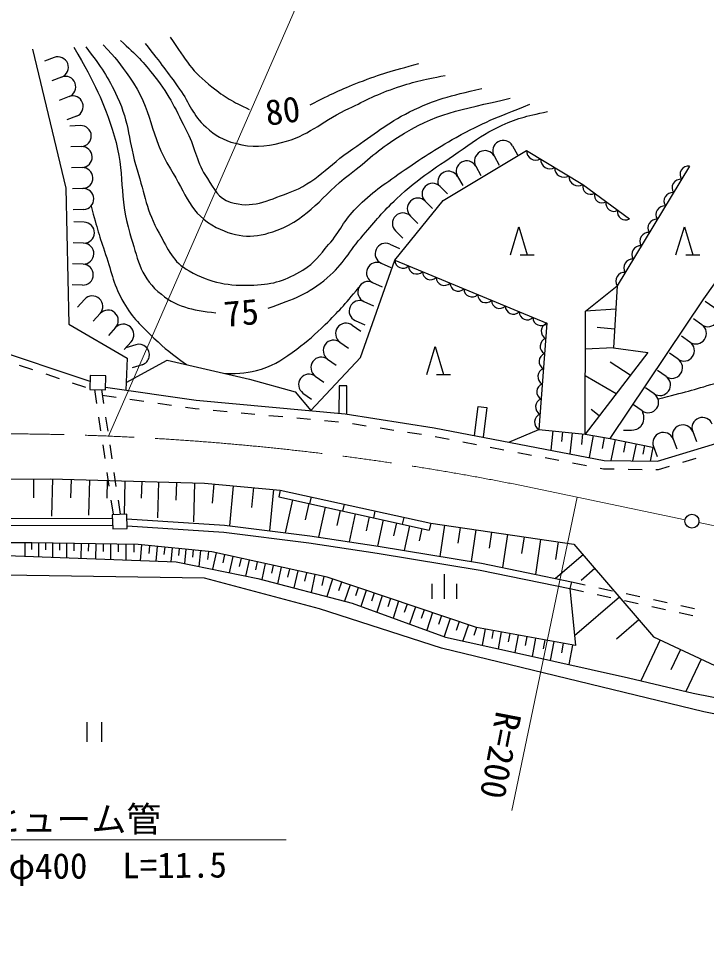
# Model space of a CAD drawing. Units: millimetres, scale not verified. Extents: x 40000 to 680000, y 20000 to 380000.
# Drawn here: x 321910 to 371105, y 250232 to 316196 of the extents above; entities that cross this region are included whole.
import ezdxf
from ezdxf.enums import TextEntityAlignment as Align

# ---------------------------------------------------------------- set-up
doc = ezdxf.new("R2010")
doc.units = ezdxf.units.MM
doc.header["$LTSCALE"] = 1000
doc.linetypes.add('CHAIN', pattern=[18.5, 12, -1.5, 3.5, -1.5])
for name, color, linetype, lineweight in [('M-BGD', 7, 'Continuous', 25), ('M-BMK', 2, 'CHAIN', 13), ('M-BMK-SRVR', 3, 'Continuous', 25), ('M-STR-HTXT', 7, 'Continuous', 13)]:
    doc.layers.add(name, color=color, linetype=linetype, lineweight=lineweight)
doc.styles.add('ＭＳ ゴシック', font='')
doc.styles.get('ＭＳ ゴシック').set_extended_font_data('MS Gothic')

msp = doc.modelspace()

# ---------------------------------------------------------------- linework, layer by layer
at = {"layer": 'M-BGD'}
for p, q in [((324461, 313407), (323760, 313140)), ((324993, 312004), (324292, 311738)), ((325526, 310602), (324825, 310336)), ((326058, 309200), (325357, 308934)), ((326341, 308528), (325592, 308499)), ((326399, 307029), (325650, 307000)), ((357224, 307093), (357592, 306439)), ((355917, 306358), (356284, 305704)), ((326457, 305530), (325707, 305501)), ((354609, 305623), (354976, 304970)), ((369883, 305639), (364720, 297075)), ((353301, 304889), (353669, 304235)), ((352051, 304185), (352581, 303654)), ((326514, 304031), (325765, 304002)), ((350990, 303124), (351520, 302594)), ((326572, 302532), (325823, 302503)), ((326608, 301621), (325858, 301640)), ((349929, 302063), (350460, 301533)), ((348869, 301003), (349399, 300472)), ((357079, 299290), (357679, 301290)), ((357679, 301290), (358279, 299290)), ((368919, 299290), (369519, 301290)), ((369519, 301290), (370119, 299290)), ((326569, 300121), (325819, 300141)), ((348470, 300046), (349153, 299736)), ((357779, 299290), (358779, 299290)), ((369619, 299290), (370619, 299290)), ((326530, 298622), (325780, 298641)), ((347851, 298679), (348534, 298370)), ((326491, 297122), (325741, 297142)), ((347232, 297313), (347915, 297004)), ((326637, 296101), (326132, 295547)), ((346613, 295947), (347296, 295637)), ((371634, 295512), (371018, 295940)), ((327746, 295090), (327240, 294536)), ((364617, 295401), (362443, 295253)), ((345771, 294255), (346378, 293815)), ((345994, 294581), (346677, 294271)), ((370778, 294280), (370162, 294708)), ((328854, 294079), (328348, 293525)), ((364529, 293968), (363288, 294093)), ((329962, 293068), (329456, 292514)), ((344890, 293041), (345498, 292601)), ((369921, 293049), (369306, 293477)), ((330300, 292851), (329585, 292627)), ((351103, 290721), (351703, 292721)), ((351703, 292721), (352303, 290721)), ((364447, 292641), (362434, 292544)), ((369065, 291817), (368449, 292245)), ((344010, 291826), (344618, 291386)), ((365648, 290666), (364222, 291616)), ((321965, 291397), (322914, 291082)), ((330749, 291420), (330033, 291196)), ((368209, 290586), (367593, 291014)), ((323863, 290767), (324812, 290451)), ((343130, 290612), (343737, 290171)), ((351803, 290721), (352803, 290721)), ((364636, 289347), (362428, 290627)), ((325761, 290136), (326710, 289821)), ((327340, 289651), (327488, 288662)), ((327847, 289641), (327995, 288652)), ((344839, 289926), (344827, 287944)), ((367352, 289354), (366737, 289782)), ((327905, 289252), (328895, 289108)), ((329884, 288964), (330874, 288820)), ((342250, 289397), (342857, 288957)), ((331863, 288676), (332853, 288533)), ((333843, 288389), (334552, 288285)), ((334552, 288285), (334834, 288260)), ((366496, 288123), (365880, 288551)), ((327635, 287673), (327783, 286684)), ((328142, 287663), (328290, 286674)), ((335830, 288168), (336825, 288077)), ((337821, 287985), (338817, 287894)), ((339813, 287802), (340809, 287711)), ((341805, 287619), (342800, 287528)), ((363416, 287757), (362863, 288232)), ((343796, 287436), (344792, 287344)), ((345783, 287215), (346771, 287062)), ((347759, 286908), (348747, 286754)), ((349736, 286600), (350724, 286446)), ((351711, 286286), (352693, 286097)), ((356981, 285885), (359116, 286802)), ((360110, 286697), (359964, 285312)), ((360803, 286624), (360730, 285931)), ((361495, 286551), (361337, 285049)), ((362246, 286472), (362167, 285721)), ((362992, 286355), (362722, 284783)), ((370114, 286636), (370381, 285936)), ((327931, 285694), (328079, 284705)), ((328438, 285685), (328586, 284696)), ((353675, 285909), (354657, 285720)), ((363778, 286220), (363643, 285433)), ((364214, 286145), (367364, 285492)), ((364562, 286073), (364251, 284571)), ((365313, 285917), (365157, 285166)), ((366064, 285761), (365812, 284549)), ((366670, 285636), (366544, 285029)), ((368712, 286101), (368980, 285400)), ((355639, 285532), (356621, 285343)), ((357603, 285155), (358585, 284966)), ((367276, 285510), (367073, 284531)), ((367311, 285565), (367579, 284864)), ((359567, 284777), (360549, 284589)), ((361531, 284400), (362513, 284212)), ((369413, 284448), (370369, 284739)), ((328227, 283716), (328374, 282727)), ((328733, 283707), (328881, 282718)), ((363495, 284023), (363729, 283978)), ((363729, 283978), (364491, 283967)), ((365491, 283953), (366491, 283939)), ((367491, 283925), (367679, 283922)), ((367679, 283922), (368456, 284158)), ((322985, 283256), (322995, 281904)), ((324338, 283262), (324264, 280601)), ((325668, 283225), (325631, 281894)), ((326998, 283188), (326929, 280660)), ((328262, 283153), (328227, 281889)), ((329526, 283118), (329460, 280721)), ((330725, 283085), (330692, 281886)), ((331923, 283052), (331852, 280481)), ((333209, 283016), (333173, 281731)), ((334494, 282981), (334417, 280196)), ((335884, 282898), (335756, 281511)), ((337271, 282770), (337006, 279903)), ((338705, 282637), (338572, 281203)), ((340138, 282504), (339864, 279546)), ((340625, 282459), (340517, 281971)), ((340625, 282459), (351386, 280085)), ((328522, 281738), (328670, 280749)), ((329029, 281729), (329177, 280740)), ((340517, 281971), (351278, 279597)), ((341494, 281755), (340976, 279408)), ((342746, 281479), (342853, 281967)), ((342668, 281496), (342409, 280322)), ((343842, 281237), (343368, 279092)), ((345103, 280959), (345211, 281447)), ((344914, 281001), (344678, 279928)), ((345987, 280764), (345545, 278759)), ((346990, 280543), (346769, 279540)), ((347316, 280471), (347424, 280959)), ((349369, 280018), (349477, 280506)), ((347992, 280322), (347579, 278448)), ((348929, 280115), (348723, 279178)), ((349866, 279908), (349475, 278136)), ((350753, 279713), (350557, 278826)), ((351386, 280085), (351278, 279597)), ((352375, 279940), (352048, 277712)), ((353489, 279776), (353326, 278662)), ((354603, 279613), (354271, 277345)), ((355737, 279447), (355571, 278313)), ((356871, 279280), (356523, 276911)), ((358055, 279106), (357882, 277922)), ((322354, 278681), (322354, 277731)), ((322854, 278681), (322854, 278206)), ((323354, 278673), (323338, 277693)), ((323854, 278665), (323846, 278175)), ((324354, 278657), (324337, 277654)), ((324855, 278649), (324847, 278148)), ((325356, 278641), (325340, 277616)), ((325869, 278633), (325861, 278120)), ((326382, 278625), (326365, 277577)), ((326906, 278617), (326897, 278092)), ((327430, 278608), (327413, 277536)), ((327966, 278600), (327957, 278064)), ((328502, 278591), (328484, 277495)), ((329050, 278582), (329041, 278034)), ((329597, 278573), (329579, 277453)), ((330157, 278564), (330149, 278004)), ((330716, 278535), (330607, 277414)), ((331277, 278480), (331222, 277919)), ((331837, 278425), (331734, 277371)), ((332364, 278374), (332313, 277846)), ((359240, 278933), (358872, 276426)), ((360493, 278749), (360309, 277496)), ((332892, 278322), (332795, 277330)), ((333389, 278273), (333341, 277777)), ((333887, 278225), (333786, 277194)), ((334402, 278174), (334352, 277659)), ((334918, 278124), (334807, 276987)), ((335487, 278069), (335431, 277500)), ((336049, 277976), (335786, 276788)), ((336643, 277844), (336512, 277250)), ((337237, 277713), (336979, 276545)), ((362279, 277824), (360309, 276129)), ((337821, 277583), (337692, 277000)), ((338405, 277454), (338151, 276307)), ((338978, 277327), (338851, 276754)), ((339551, 277200), (339299, 276058)), ((340122, 277074), (339996, 276503)), ((340693, 276947), (340431, 275762)), ((341286, 276816), (341155, 276224)), ((341879, 276685), (341606, 275455)), ((342493, 276549), (342357, 275934)), ((343108, 276413), (342826, 275137)), ((352368, 274689), (352368, 276439)), ((363127, 276840), (362142, 275992)), ((343746, 276272), (343605, 275634)), ((344373, 276088), (343955, 274842)), ((344995, 275879), (344787, 275256)), ((351493, 274689), (351493, 275739)), ((353243, 274689), (353243, 275739)), ((361440, 275897), (361339, 275407)), ((361440, 275897), (362417, 275685)), ((345618, 275670), (345229, 274509)), ((346199, 275475), (346004, 274895)), ((346779, 275281), (346397, 274139)), ((347350, 275089), (347159, 274519)), ((361339, 275407), (362316, 275195)), ((363395, 275473), (364372, 275260)), ((347921, 274898), (347529, 273728)), ((348506, 274702), (348310, 274117)), ((349091, 274506), (348689, 273306)), ((364888, 274792), (361672, 272025)), ((363294, 274983), (364271, 274771)), ((365248, 274558), (366225, 274346)), ((365349, 275048), (366326, 274836)), ((367303, 274624), (368281, 274411)), ((349691, 274304), (349490, 273704)), ((350291, 274103), (349879, 272873)), ((350907, 273897), (350700, 273282)), ((367202, 274134), (368180, 273922)), ((369258, 274199), (370235, 273987)), ((351522, 273691), (351099, 272429)), ((352153, 273479), (351941, 272849)), ((352784, 273268), (352350, 271974)), ((366272, 273184), (364664, 271800)), ((369157, 273709), (370134, 273497)), ((353430, 273051), (353213, 272404)), ((354077, 272834), (353685, 271665)), ((354662, 272638), (354466, 272054)), ((355268, 272526), (355053, 271362)), ((355850, 272419), (355743, 271836)), ((356433, 272311), (356210, 271105)), ((357036, 272200), (356924, 271597)), ((357639, 272089), (357408, 270840)), ((358263, 271973), (358148, 271349)), ((358887, 271858), (358648, 270563)), ((359535, 271739), (359415, 271091)), ((360182, 271619), (359934, 270276)), ((360854, 271495), (360730, 270823)), ((361526, 271371), (361269, 269977)), ((367785, 271745), (366408, 268817)), ((369248, 271057), (368560, 269593)), ((370712, 270368), (369625, 268055)), ((326806, 265853), (326806, 264453)), ((327856, 265853), (327856, 264453))]:
    msp.add_line(p, q, dxfattribs=at)
for points in [[(322906, 314006), (325308, 304065), (325508, 294323), (329675, 291890), (329592, 289609)], [(342820, 288156), (346376, 291933), (348811, 298899), (352282, 303177), (358230, 306753)], [(358230, 306753), (362271, 304314), (365589, 301861)], [(358230, 306753), (362271, 304314), (365589, 301861)], [(369883, 305639), (364720, 297075), (364447, 292641), (366907, 292307), (362416, 286454)], [(364214, 286145), (370916, 296134), (372951, 299019), (375046, 303848)], [(348811, 298899), (359678, 294386), (359116, 286802)], [(348811, 298899), (359678, 294386), (359116, 286802)], [(362416, 286454), (362443, 295253), (364720, 297075)], [(306102, 292097), (319709, 292681), (327023, 290252)], [(329612, 290161), (332541, 291754), (338428, 290399), (341698, 289488), (342820, 288156)], [(328142, 289824), (334622, 288882), (345260, 287904), (351625, 286913), (363790, 284577), (367595, 284523), (379882, 288252), (383900, 289397), (390604, 290425), (396258, 290378), (403686, 289607), (414937, 287111), (420100, 285228), (429849, 279519), (435224, 276512), (439543, 274861)], [(345379, 287885), (345392, 289922), (344839, 289926)], [(354523, 286357), (354771, 288433), (355394, 288359), (355140, 286238)], [(359116, 286802), (362416, 286454), (364214, 286145)], [(300370, 258872), (299668, 278958), (300093, 280052), (301520, 281722), (302765, 282238), (314931, 283199), (324205, 283265), (335207, 282961), (340625, 282459)], [(308208, 279975), (316856, 280435), (328625, 280450)], [(329664, 280411), (336650, 279947), (342746, 279187), (347626, 278440), (355007, 277224), (361440, 275897)], [(308221, 279475), (316870, 279935), (328638, 279950)], [(329677, 279909), (336603, 279449), (342678, 278692), (347547, 277947), (354916, 276732), (361339, 275407)], [(351386, 280085), (361627, 278582), (367324, 271962), (376073, 267848), (384522, 265084), (387443, 264295), (389105, 250232)], [(361339, 275407), (361740, 271332), (354664, 272638), (343974, 276221), (335744, 278043), (330459, 278560), (322867, 278681), (315335, 278681), (312511, 277952), (301868, 277800)], [(312669, 276481), (316581, 277952), (333193, 277315), (339024, 276130), (345766, 274369), (352447, 271939), (357518, 270815), (365536, 269024), (370152, 267930), (375133, 266959), (382128, 265867)], [(373137, 252087), (384942, 253588), (383521, 264050), (370910, 266600), (352151, 271137), (343426, 273960), (335214, 276167), (312983, 276492), (301952, 276098)]]:
    msp.add_lwpolyline(points, dxfattribs=at)
for points in [[(327012, 289657), (328139, 289635), (328158, 290632), (327031, 290654)], [(328646, 279678), (329682, 279706), (329655, 280726), (328618, 280698)]]:
    msp.add_lwpolyline(points, close=True, dxfattribs=at)
for centre, radius, start, end in [((324727, 312705), 750, 290.79411, 110.79411), ((325259, 311303), 750, 290.79411, 110.79411), ((325792, 309901), 750, 290.79411, 110.79411), ((326370, 307778), 750, 272.2026, 92.2026), ((356570, 306726), 750, 29.33184, 209.33184), ((326428, 306279), 750, 272.2026, 92.2026), ((355263, 305991), 750, 29.33184, 209.33184), ((358902, 306724), 672, 177.53666, 300.25082), ((359912, 306114), 672, 177.53666, 300.25082), ((326485, 304780), 750, 272.2026, 92.2026), ((353955, 305256), 750, 29.33184, 209.33184), ((360923, 305505), 672, 177.53666, 300.25082), ((369824, 305026), 616, 84.49477, 213.33898), ((352647, 304521), 750, 29.33184, 198.98327), ((361933, 304895), 672, 177.53666, 300.25082), ((351520, 303654), 750, 45, 225), ((362808, 304173), 555, 165.19146, 301.84738), ((369251, 304075), 616, 84.49477, 213.33898), ((326543, 303282), 750, 272.2026, 92.2026), ((363637, 303559), 555, 165.19146, 301.84738), ((368677, 303123), 616, 84.49477, 213.33898), ((350460, 302594), 750, 45, 225), ((364467, 302946), 555, 165.19146, 301.84738), ((368103, 302172), 616, 84.49477, 213.33898), ((349399, 301533), 750, 45, 225), ((365296, 302333), 555, 165.19146, 301.84738), ((326589, 300871), 750, 268.51213, 88.51213), ((367530, 301220), 616, 84.49477, 213.33898), ((366956, 300268), 616, 84.49477, 213.33898), ((326550, 299372), 750, 268.51213, 88.51213), ((348161, 299362), 750, 65.62353, 245.62353), ((366382, 299317), 616, 84.49477, 213.33898), ((349395, 298909), 584, 181.04898, 313.84765), ((365809, 298365), 616, 84.49477, 213.33898), ((326511, 297872), 750, 268.51213, 88.51213), ((347542, 297996), 750, 65.62353, 245.62353), ((350383, 298499), 584, 181.04898, 313.84765), ((351371, 298089), 584, 181.04898, 313.84765), ((352359, 297679), 584, 181.04898, 313.84765), ((365235, 297414), 616, 84.49477, 213.33898), ((346922, 296630), 750, 65.62353, 245.62353), ((353346, 297268), 584, 181.04898, 313.84765), ((354334, 296858), 584, 181.04898, 313.84765), ((327192, 295595), 750, 317.62641, 137.62641), ((355322, 296448), 584, 181.04898, 313.84765), ((346303, 295264), 750, 65.62353, 245.62353), ((356310, 296038), 584, 181.04898, 313.84765), ((357298, 295627), 584, 181.04898, 313.84765), ((328300, 294585), 750, 317.62641, 137.62641), ((358286, 295217), 584, 181.04898, 313.84765), ((371206, 294896), 750, 235.18755, 55.18755), ((329408, 293574), 750, 317.62641, 137.62641), ((345331, 293648), 750, 54.06919, 234.06919), ((359274, 294807), 584, 181.04898, 313.84765), ((359884, 293826), 597, 110.16891, 241.34462), ((370349, 293665), 750, 235.18755, 55.18755), ((330525, 292136), 750, 287.39975, 107.39975), ((344450, 292433), 750, 54.06919, 234.06919), ((359804, 292742), 597, 110.16891, 241.34462), ((369493, 292433), 750, 235.18755, 55.18755), ((343570, 291219), 750, 54.06919, 234.06919), ((359723, 291659), 597, 110.16891, 241.34462), ((368637, 291201), 750, 235.18755, 55.18755), ((359643, 290576), 597, 110.16891, 241.34462), ((342690, 290004), 750, 54.06919, 234.06919), ((367780, 289970), 750, 235.18755, 55.18755), ((359563, 289492), 597, 110.16891, 241.34462), ((359482, 288409), 597, 110.16891, 241.34462), ((366924, 288738), 750, 235.18755, 55.18755), ((359402, 287325), 597, 110.16891, 241.34462), ((370814, 286904), 750, 20.9245, 200.9245), ((369413, 286369), 750, 20.9245, 200.9245), ((368012, 285833), 750, 20.9245, 200.9245)]:
    msp.add_arc(centre, radius, start, end, dxfattribs=at)
for points, knots in [([(332766, 314851), (333911, 313150), (334310, 312406), (335742, 311297), (336705, 310551), (337164, 310273), (338414, 309688)], [0, 0, 0, 0, 1, 1, 1, 2, 2, 2, 2]), ([(325880, 314146), (327408, 311409), (327959, 310408), (328749, 307808), (329555, 305155), (329052, 303446), (329883, 300802), (330422, 299089), (330540, 297854), (331885, 296665), (333176, 295524), (334290, 295358), (336022, 295131)], [0, 0, 0, 0, 1, 1, 1, 2, 2, 2, 3, 3, 3, 4, 4, 4, 4]), ([(326720, 314173), (327871, 312667), (328263, 312077), (328971, 310580), (329872, 308672), (329769, 307384), (330392, 305369), (330946, 303575), (331050, 302464), (331971, 300828), (332628, 299662), (332926, 298782), (334103, 298144), (335736, 297259), (336890, 297048), (338746, 297121), (340177, 297177), (341021, 297464), (342250, 298199), (343115, 298716), (343422, 299254), (344083, 300014), (344931, 300989), (345160, 301745), (346077, 302655), (347209, 303778), (347970, 304275), (349276, 305189), (350768, 306233), (351620, 306803), (353212, 307687), (355184, 308782), (355972, 309065), (358477, 310059)], [0, 0, 0, 0, 1, 1, 1, 2, 2, 2, 3, 3, 3, 4, 4, 4, 5, 5, 5, 6, 6, 6, 7, 7, 7, 8, 8, 8, 9, 9, 9, 10, 10, 10, 11, 11, 11, 11]), ([(327964, 314314), (328902, 313339), (329177, 312939), (329859, 311984), (331488, 309703), (331294, 307807), (332780, 305431), (333881, 303670), (334201, 302176), (336057, 301246), (337575, 300485), (338816, 300435), (340400, 301048), (342779, 301969), (343551, 303479), (345572, 305036), (346913, 306069), (347578, 306772), (349007, 307681), (351817, 309469), (353381, 309609), (357061, 310484)], [0, 0, 0, 0, 1, 1, 1, 2, 2, 2, 3, 3, 3, 4, 4, 4, 5, 5, 5, 6, 6, 6, 7, 7, 7, 7]), ([(329203, 314624), (330403, 313529), (330795, 313127), (331656, 312031), (332765, 310619), (333161, 309662), (333969, 308059), (334606, 306797), (334612, 305904), (335418, 304742), (335939, 303989), (336178, 303334), (337053, 303060), (338622, 302568), (339669, 303144), (341211, 303714), (343255, 304470), (344002, 305656), (345813, 306868), (347386, 307921), (348180, 308670), (349878, 309508), (351780, 310445), (352658, 310626), (355041, 311190)], [0, 0, 0, 0, 1, 1, 1, 2, 2, 2, 3, 3, 3, 4, 4, 4, 5, 5, 5, 6, 6, 6, 7, 7, 7, 8, 8, 8, 8]), ([(330969, 314412), (332175, 312855), (332502, 312443), (333432, 311143), (334180, 310097), (334342, 309290), (335301, 308433), (336007, 307802), (336509, 307502), (337427, 307265), (338672, 306944), (339471, 307004), (340720, 307312), (342658, 307788), (343478, 308758), (345276, 309624), (346619, 310272), (347349, 310699), (348757, 311190), (350153, 311676), (350707, 311786), (352424, 312124)], [0, 0, 0, 0, 1, 1, 1, 2, 2, 2, 3, 3, 3, 4, 4, 4, 5, 5, 5, 6, 6, 6, 7, 7, 7, 7]), ([(342757, 310022), (344379, 310842), (344872, 311079), (346280, 311631), (347900, 312267), (348513, 312420), (350532, 312968)], [0, 0, 0, 0, 1, 1, 1, 2, 2, 2, 2]), ([(339758, 295464), (341701, 296176), (342572, 296442), (343992, 297643), (345183, 298652), (345534, 299529), (346562, 300704), (347467, 301739), (347943, 302354), (348944, 303297), (350635, 304889), (351793, 305539), (353698, 306866), (354660, 307536), (355194, 307937), (356249, 308446), (357537, 309066), (358128, 309172), (359742, 309539)], [0, 0, 0, 0, 1, 1, 1, 2, 2, 2, 3, 3, 3, 4, 4, 4, 5, 5, 5, 6, 6, 6, 6]), ([(327098, 302776), (327556, 301115), (327684, 300653), (328135, 299315), (328597, 297946), (328711, 297101), (329441, 295853), (330095, 294735), (330664, 294231), (331597, 293333), (332439, 292522), (332796, 292251), (333914, 291438)], [0, 0, 0, 0, 1, 1, 1, 2, 2, 2, 3, 3, 3, 4, 4, 4, 4]), ([(336660, 290806), (337807, 290798), (338296, 290811), (339281, 291116), (340361, 291451), (340884, 291880), (341801, 292543), (342653, 293159), (343074, 293581), (343836, 294304), (344846, 295263), (345157, 295659), (346239, 296939)], [0, 0, 0, 0, 1, 1, 1, 2, 2, 2, 3, 3, 3, 4, 4, 4, 4]), ([(367636, 288975), (369588, 289470), (370124, 289615), (371699, 290092), (373650, 290684), (374613, 291522), (376634, 291790), (377738, 291937), (378377, 291733), (379477, 291553), (380484, 291389), (380849, 291291), (382021, 290959)], [0, 0, 0, 0, 1, 1, 1, 2, 2, 2, 3, 3, 3, 4, 4, 4, 4]), ([(366496, 288123), (366602, 287801), (366662, 287486), (366490, 287145), (366246, 286658), (365642, 286716), (365159, 286725)], [0, 0, 0, 0, 1, 1, 1, 2, 2, 2, 2])]:
    msp.add_open_spline(points, degree=3, knots=knots, dxfattribs=at)
at = {"layer": 'M-BMK'}
for p, q in [((361850, 281944), (369573, 280335)), ((370552, 280131), (392497, 275559))]:
    msp.add_line(p, q, dxfattribs=at)
msp.add_arc((320457, 95396), 191086, 77.48937, 95.30841, dxfattribs=at)
at = {"layer": 'M-BMK-SRVR'}
msp.add_circle((370063, 280233), 500, dxfattribs=at)
at = {"layer": 'M-STR-HTXT'}
msp.add_line((361850, 281944), (357181, 259532), dxfattribs=at)
for points in [[(328343, 286319), (343429, 320873), (366094, 320873)], [(307108, 284606), (318069, 257448), (341055, 257448)]]:
    msp.add_lwpolyline(points, dxfattribs=at)

# ---------------------------------------------------------------- texts
at = {"layer": 'M-BGD', "style": 'ＭＳ ゴシック'}
for s, rotation, p in [('80', 8.13, (340800, 309597)), ('75', 5.389, (337835, 295149))]:
    msp.add_text(s, height=1833, rotation=rotation, dxfattribs=at).set_placement(p, align=Align.MIDDLE_CENTER)
at = {"layer": 'M-STR-HTXT', "style": 'ＭＳ ゴシック'}
for s, rotation, p in [('R=200', 259.035, (356385, 263483)), ('φ400  L=11.5', 0.434, (329008, 255600))]:
    msp.add_text(s, height=1833, rotation=rotation, dxfattribs=at).set_placement(p, align=Align.MIDDLE_CENTER)
msp.add_text('ヒューム管', height=1833, dxfattribs=at).set_placement((325873, 257448), align=Align.BOTTOM_CENTER)

doc.saveas('drawing.dxf')
